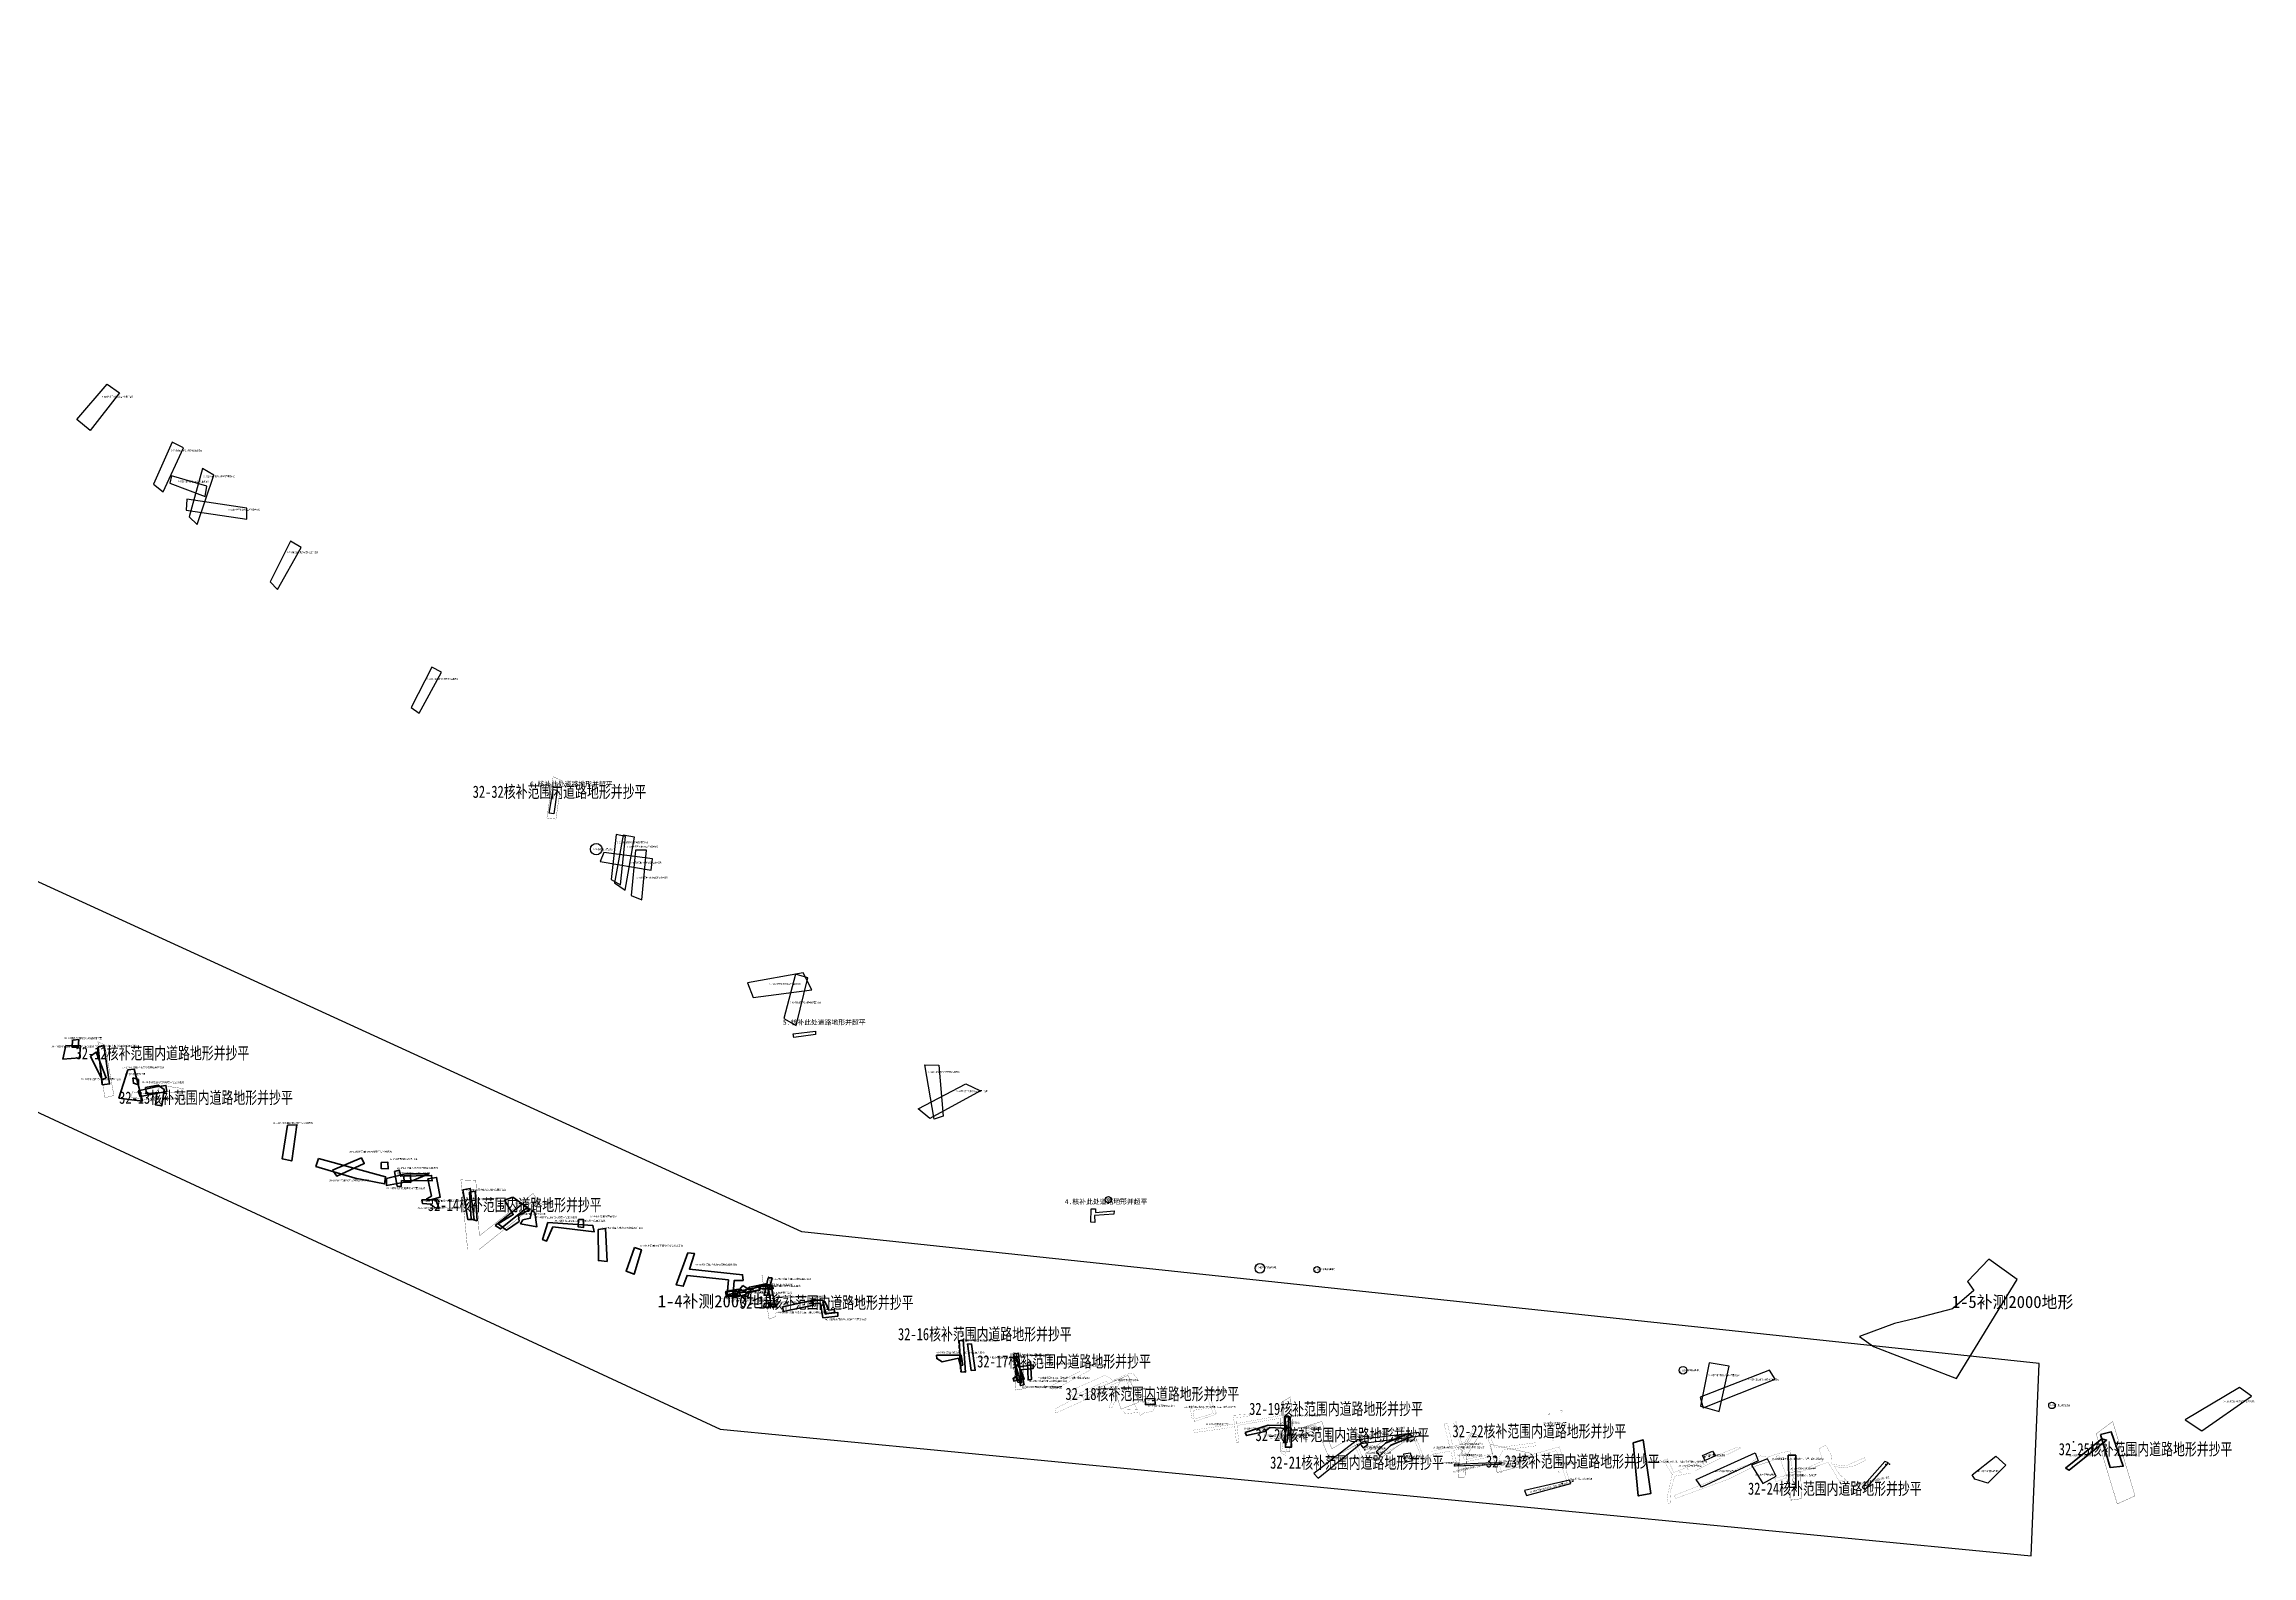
# Model space of a CAD drawing. Header units: metres. Extents: x 495750 to 619444, y 3353134 to 3402720.
# Drawn here: x 586604 to 595660, y 3391974 to 3398172 of the extents above; entities that cross this region are included whole.
import ezdxf
from ezdxf.enums import TextEntityAlignment as Align

# ---------------------------------------------------------------- set-up
doc = ezdxf.new("R2010")
doc.units = ezdxf.units.M
for name, color, linetype, lineweight in [('1.13临平', 7, 'Continuous', 0), ('6.7调查', 7, 'CONTINUOUS', 0), ('6.8调查', 7, 'CONTINUOUS', 0), ('提任务单', 7, 'Continuous', 100)]:
    doc.layers.add(name, color=color, linetype=linetype, lineweight=lineweight)
for name, color, linetype in [('20250612南绕适合地块DK86+800-DK90+000', 7, 'Continuous'), ('31米范围', 7, 'Continuous'), ('380505', 8, 'Continuous'), ('720000', 8, 'CONTINUOUS'), ('mainlayer', 7, 'Continuous'), ('平面模型', 7, 'Continuous'), ('提测绘任务单', 106, 'Continuous'), ('电力线范围', 7, 'Continuous')]:
    doc.layers.add(name, color=color, linetype=linetype)
doc.styles.add('Annotative', font='txt')

# ---------------------------------------------------------------- blocks, each defined once
blk = doc.blocks.new('A$C5182071e')
at = {"layer": 'mainlayer', "color": 2, "linetype": 'Continuous', "transparency": 33554559}
blk.add_lwpolyline([(594107.8, 3392832.9), (594447.9, 3392701.2), (594697.3, 3393107.1), (594581.4, 3393190.1), (594494, 3393099.4), (594519, 3393061.5), (594432.5, 3392987.6), (594280, 3392947.9), (594194.1, 3392927.4), (594051.1, 3392873)], close=True, dxfattribs=at)

msp = doc.modelspace()

# ---------------------------------------------------------------- linework, layer by layer
at = {"color": 6}
msp.add_lwpolyline([(580975, 3398172.3), (580158.2, 3397748.8), (583102.3, 3395406.1), (589376.9, 3392493.3), (594755.1, 3391974.3), (594787.4, 3392762.6), (589711.9, 3393302.4), (583546.9, 3396125.8), (580975, 3398172.3)], close=True, dxfattribs=at)
at = {"linetype": 'Continuous'}
for points in [[(591811.9, 3392312), (591829.3, 3392293.4), (592005.5, 3392434.8), (592248.8, 3392466.8), (592242.7, 3392479.6), (591990.7, 3392449.4)], [(592001.1, 3392435.1), (592014, 3392416.9), (592033.4, 3392430.1), (592023, 3392444.7)], [(592180.5, 3392390.5), (592187.3, 3392357.8), (592217, 3392365.6), (592208.8, 3392395.9)], [(593622.1, 3392396.1), (593634.9, 3392364.3), (593402.1, 3392255.6), (593380.8, 3392286.8)], [(593447.7, 3392403.2), (593460, 3392384), (593417.9, 3392365.5), (593406.7, 3392386.1)], [(594609.2, 3392382.5), (594650.3, 3392346.4), (594577.4, 3392272.5), (594523.8, 3392288.6), (594513.3, 3392306.3)], [(592578.2, 3392357.6), (592578.2, 3392348.2), (592389.5, 3392341.4), (592391.1, 3392349.7), (592517.8, 3392356.1)], [(592676.5, 3392242.1), (592684.5, 3392222.1), (592866.8, 3392270.9), (592861.4, 3392285.2)], [(593607.7, 3392345.9), (593654.6, 3392271.3), (593708.8, 3392301.5), (593672.7, 3392372.5)], [(594153.9, 3392361.4), (594060.8, 3392256.1), (594074.2, 3392246), (594169.2, 3392355.3)]]:
    msp.add_lwpolyline(points, close=True, dxfattribs=at)
at = {"linetype": 'Continuous', "const_width": 1}
for points in [[(592400, 3392350), (592403.3, 3392342.2), (592412.3, 3392345.6), (592408.9, 3392351.8)], [(592570.3, 3392360.4), (592573.6, 3392352.7), (592582.6, 3392356.1), (592579.2, 3392362.3)], [(592866.6, 3392285.1), (592869, 3392277.5), (592878.1, 3392279.7), (592875.7, 3392288.3)]]:
    msp.add_lwpolyline(points, close=True, dxfattribs=at)
at = {"layer": '20250612南绕适合地块DK86+800-DK90+000', "color": 5, "linetype": 'Continuous', "transparency": 33554687, "const_width": 0.5}
for points in [[(590872.9, 3392747.1), (590876.5, 3392741.8), (590884.2, 3392745.3), (590880.9, 3392751.9)], [(590895.5, 3392756), (590899.2, 3392750.6), (590906.9, 3392754.1), (590903.6, 3392760.7)], [(590909.3, 3392763.9), (590912.9, 3392758.5), (590920.6, 3392762), (590917.3, 3392768.6)], [(591377.2, 3392648.8), (591379.4, 3392643.2), (591387.8, 3392646.7), (591383.4, 3392654)], [(591394.5, 3392651.1), (591396.7, 3392645.5), (591405.1, 3392648.9), (591400.7, 3392656.3)], [(591440.2, 3392655.9), (591442.4, 3392650.3), (591450.9, 3392653.7), (591446.5, 3392661.1)], [(592772.2, 3392560.3), (592773.5, 3392552.1), (592778.8, 3392554.1), (592778.6, 3392560.3)], [(592825.3, 3392571.3), (592826.5, 3392563), (592831.8, 3392565.1), (592831.7, 3392571.3)], [(591403.7, 3392513.6), (591405.8, 3392507.9), (591414.3, 3392511.4), (591409.9, 3392518.7)], [(591759.3, 3392495), (591761.5, 3392489.3), (591769.9, 3392492.8), (591765.6, 3392500.1)], [(591777.9, 3392500.1), (591780.1, 3392494.5), (591788.5, 3392497.9), (591784.1, 3392505.3)], [(591811.4, 3392508.3), (591813.6, 3392502.6), (591822, 3392506.1), (591817.6, 3392513.4)], [(592775, 3392526.8), (592776.3, 3392518.5), (592781.6, 3392520.6), (592781.4, 3392526.8)], [(592782.3, 3392480.5), (592783.5, 3392472.3), (592788.8, 3392474.3), (592788.7, 3392480.5)], [(592783.6, 3392507.8), (592784.9, 3392499.5), (592790.2, 3392501.5), (592790, 3392507.8)], [(592036.6, 3392413.4), (592041.9, 3392407.9), (592046.3, 3392411.4), (592041.2, 3392417.6)], [(592791, 3392455.4), (592792.3, 3392447.1), (592797.6, 3392449.1), (592797.4, 3392455.4)], [(592803.6, 3392380.4), (592804.9, 3392372.2), (592810.2, 3392374.2), (592810, 3392380.4)], [(592815.1, 3392323.9), (592816.4, 3392315.6), (592821.7, 3392317.7), (592821.5, 3392323.9)], [(592825.2, 3392350.8), (592826.4, 3392342.5), (592831.8, 3392344.6), (592831.6, 3392350.8)], [(593311.7, 3392318.2), (593313.7, 3392315), (593319.2, 3392316.8), (593316.9, 3392319.6)], [(593343.6, 3392330.8), (593345.6, 3392327.5), (593351.1, 3392329.4), (593348.8, 3392332.2)], [(593377.7, 3392347.9), (593379.7, 3392344.7), (593385.1, 3392346.6), (593382.8, 3392349.4)], [(593406.3, 3392351.8), (593408.3, 3392348.6), (593413.8, 3392350.4), (593411.5, 3392353.2)]]:
    msp.add_lwpolyline(points, close=True, dxfattribs=at)
at = {"layer": '20250612南绕适合地块DK86+800-DK90+000', "color": 3, "linetype": 'Continuous', "transparency": 33554687, "const_width": 0.5}
for points in [[(590704.5, 3392672.4), (590706.7, 3392664.2), (590716.5, 3392664.9), (590717.3, 3392673.7)], [(590735.8, 3392662.7), (590739.4, 3392657.4), (590747.1, 3392660.9), (590743.8, 3392667.5)], [(591985.3, 3392476.8), (591981.9, 3392472.2), (591989.6, 3392467.1), (591991.8, 3392473.1)]]:
    msp.add_lwpolyline(points, close=True, dxfattribs=at)
at = {"layer": '20250612南绕适合地块DK86+800-DK90+000', "color": 7, "linetype": 'Continuous', "transparency": 33554687, "const_width": 0.5}
for points in [[(591018.6, 3392700.5), (591019.8, 3392693.1), (591028.1, 3392694.3), (591026.6, 3392702.1)], [(591695.9, 3392472.9), (591705.7, 3392472.5), (591703.8, 3392462.2), (591691.9, 3392461.5)], [(591695.5, 3392510.3), (591694.4, 3392489.3), (591711.4, 3392491.8), (591713.4, 3392514.7)], [(592072.9, 3392405), (592074.9, 3392393.8), (592086.1, 3392398), (592084.1, 3392409.4)], [(592429.2, 3392394.7), (592437.2, 3392393), (592435.1, 3392385), (592426.8, 3392387.9)], [(592445.7, 3392429.6), (592439.9, 3392420.3), (592448.8, 3392416.3), (592455.4, 3392426.8)], [(592573.7, 3392358.4), (592583.6, 3392359.1), (592583.5, 3392351.6), (592575, 3392351.2)], [(593777.3, 3392315.4), (593787.6, 3392315.8), (593790, 3392293), (593778.3, 3392292)]]:
    msp.add_lwpolyline(points, close=True, dxfattribs=at)
at = {"layer": '31米范围'}
for centre, radius in [((588868.5, 3394871.5), 23.6), ((590969.2, 3393434.5), 12.5), ((591590.7, 3393153.1), 19.4), ((591825.3, 3393147.5), 12.8), ((593326.5, 3392735.3), 15.7), ((594840, 3392591.2), 13.5)]:
    msp.add_circle(centre, radius, dxfattribs=at)
at = {"layer": '380505', "color": 1, "const_width": 0.5}
for points in [[(590897.2, 3392737.5), (590749.9, 3392656.8), (590735.9, 3392671.8), (590891.2, 3392750)], [(591167.2, 3392596.9), (591151.3, 3392566.9), (591116.1, 3392560.3), (591099.7, 3392549.5), (591094.5, 3392562.7), (591035, 3392556.1), (591031.7, 3392572), (591088, 3392574.4), (591043.4, 3392656.4), (591015.7, 3392651.3), (590983.4, 3392580.9), (590972.1, 3392582.8), (591001.2, 3392647.1), (590869, 3392611.4), (590754.1, 3392559.8), (590751.3, 3392576.7), (590832.4, 3392620.3), (591002.6, 3392659.2), (591017.6, 3392689.3), (590985.3, 3392676.1), (590958.5, 3392689.7), (590821.1, 3392628.3), (590816, 3392652.2), (590955.3, 3392714.6), (590989.5, 3392693.5), (591047.2, 3392719.7), (591070.1, 3392724.4), (591088, 3392699.1), (591046.7, 3392684.6), (591075.8, 3392625.5), (591143.8, 3392628.8), (591138.1, 3392610), (591091.2, 3392607.2)], [(591405.3, 3392552.6), (591322.4, 3392524.5), (591323, 3392535.3), (591399.8, 3392558.2), (591390.4, 3392581.3), (591316.2, 3392570.8), (591321.2, 3392539.4), (591312.1, 3392537.4), (591305.7, 3392579), (591388.6, 3392588.6), (591369.6, 3392637.3), (591380.4, 3392637.6), (591411.8, 3392559.6)], [(591813.1, 3392497.4), (591704.7, 3392459.1), (591695.9, 3392386.4), (591679.2, 3392394.3), (591688.6, 3392459.1), (591639.9, 3392454.1), (591634.3, 3392454.1), (591632.3, 3392464.3), (591690, 3392479), (591690.6, 3392541.4), (591496.9, 3392508.6), (591504.5, 3392440.6), (591494.2, 3392440.3), (591487.8, 3392504.8), (591445.3, 3392496.3), (591316.6, 3392479), (591316.9, 3392489.8), (591486.6, 3392514.1), (591481.1, 3392550.5), (591548.8, 3392555.2), (591549.9, 3392546.7), (591493.7, 3392541.1), (591495.1, 3392516.5), (591700, 3392553.7), (591705, 3392501), (591702, 3392483.4), (591808.1, 3392510.3)], [(592875.1, 3392277.8), (592871, 3392287.5), (592860.5, 3392279.8), (592819.7, 3392421.1), (592576.2, 3392353.4), (592571.5, 3392376.6), (592588.2, 3392407.9), (592721.3, 3392424.9), (592722.4, 3392438.1), (592554.5, 3392416.1), (592534, 3392469.2), (592525.2, 3392460.1), (592544, 3392392.7), (592439.6, 3392370.1), (592428.8, 3392414.7), (592458.4, 3392424.6), (592456.6, 3392434.6), (592443.2, 3392432), (592478.3, 3392489.7), (592466, 3392495.5), (592432.9, 3392441.3), (592419.1, 3392433.7), (592395.4, 3392525.4), (592386, 3392517.8), (592412.4, 3392430.2), (592382.5, 3392422.9), (592359.9, 3392517.8), (592346.4, 3392514.6), (592369.6, 3392420.5), (592293.7, 3392401.8), (592269.4, 3392378), (592263.5, 3392375.4), (592230.7, 3392461), (592249.7, 3392466.5), (592245.9, 3392478), (592196.7, 3392462.7), (592076.5, 3392392.7), (592085.6, 3392386.8), (592202.8, 3392451.6), (592221.3, 3392458), (592255, 3392374.8), (592219.5, 3392366.3), (592110.5, 3392347.2), (592105.5, 3392332.6), (592267.9, 3392364.8), (592299.5, 3392390.3), (592374.3, 3392404.4), (592388.6, 3392339), (592399.5, 3392343.7), (592385.7, 3392407), (592417.4, 3392412.3), (592429.7, 3392364), (592427.3, 3392316.5), (592436.1, 3392317.6), (592438.5, 3392360.7), (592547.5, 3392382.4), (592565.9, 3392313.5), (592583.2, 3392317.4), (592572.7, 3392344.9), (592667.4, 3392361), (592688.2, 3392372.5), (592808, 3392405.9), (592853.2, 3392269.9)], [(591976.3, 3392437.7), (592015.9, 3392341.5), (592024.6, 3392345.3), (591984.8, 3392444.7)], [(593564, 3392417.3), (593359.9, 3392314.2), (593293.1, 3392300.7), (593272.9, 3392233), (593275.5, 3392191.4), (593266.2, 3392187.9), (593260.6, 3392209.6), (593282.3, 3392308.9), (593245.6, 3392365.2), (593262.1, 3392372.5), (593289, 3392316), (593549.6, 3392419.7)], [(594074.2, 3392365.4), (594029.3, 3392343.2), (593986.4, 3392334.6), (593946.5, 3392341.2), (593970.7, 3392306.4), (593996.3, 3392283.1), (594039.6, 3392228.9), (594033.7, 3392221), (593976.7, 3392285), (593967.2, 3392280.9), (593921.8, 3392357.3), (593776, 3392308.2), (593780.7, 3392200.7), (593760.8, 3392198.9), (593764.4, 3392246.5), (593751.8, 3392295.4), (593708.6, 3392278), (593701.4, 3392291.4), (593749.8, 3392304), (593719.9, 3392385.3), (593709.8, 3392382.8), (593711.7, 3392370.9), (593611.1, 3392337.5), (593515, 3392289.5), (593295.4, 3392208.9), (593291.3, 3392222.1), (593505.9, 3392306.2), (593555.4, 3392334.6), (593599.1, 3392350.7), (593641.3, 3392384.7), (593674.7, 3392378.6), (593719.5, 3392394.4), (593768.4, 3392405), (593768.7, 3392392.1), (593764.6, 3392387.2), (593777.5, 3392320.3), (593841.1, 3392337), (593900.5, 3392363.9), (593884.7, 3392413.5), (593912.4, 3392428.4), (593937.5, 3392380.8), (593935.8, 3392355.7), (593938.7, 3392349.8), (593992.4, 3392342.7), (594071.9, 3392377.1)]]:
    msp.add_lwpolyline(points, close=True, dxfattribs=at)
at = {"layer": '380505', "color": 5, "const_width": 0.5}
for points in [[(592227.6, 3392373.6), (592228.3, 3392367.2), (592241.5, 3392368.9), (592240.1, 3392376.3)], [(592303.6, 3392392.2), (592304.2, 3392385.8), (592317.4, 3392387.5), (592316, 3392394.9)], [(592628.9, 3392370.9), (592629.5, 3392364.5), (592642.7, 3392366.2), (592641.3, 3392373.7)], [(592648.8, 3392375.9), (592649.5, 3392369.5), (592662.6, 3392371.2), (592661.3, 3392378.6)], [(592664.9, 3392380.3), (592665.6, 3392373.9), (592678.8, 3392375.6), (592677.4, 3392383)], [(592128.3, 3392354.9), (592129, 3392348.5), (592142.1, 3392350.2), (592140.7, 3392357.6)]]:
    msp.add_lwpolyline(points, close=True, dxfattribs=at)
at = {"layer": 'mainlayer', "color": 5}
for p in [(591991, 3392429.7), (591999.4, 3392458.8), (592003.1, 3392444.5), (592021.5, 3392408.7), (592555.6, 3392378.1), (593415.4, 3392380.6), (593433.7, 3392382.5), (593451.4, 3392389.8), (594928.1, 3392441.1), (594965.5, 3392409.2), (594972.5, 3392394.7), (592405.2, 3392344.5), (592564.9, 3392347.6), (592574.3, 3392354.1), (593414.3, 3392366), (594158.6, 3392348.1), (594173.7, 3392350.8), (592830.6, 3392270.9), (592875, 3392279.9)]:
    msp.add_point(p, dxfattribs=at)
at = {"layer": '平面模型', "linetype": 'Continuous', "const_width": 1}
for points in [[(588691.6, 3395169), (588666, 3394999.5), (588703.1, 3394995.1), (588725.6, 3395153.1)], [(586824.2, 3394081.9), (586852.1, 3393852.5), (586889.7, 3393861.8), (586852.6, 3394068.5)], [(586959.3, 3393855.6), (587085.1, 3393835.5), (587096.9, 3393878.8), (587172.2, 3393870), (587173.7, 3393890.1), (587084.1, 3393903), (587054.2, 3393863.3), (586966.5, 3393876.7)], [(589548.2, 3393121.9), (589577.6, 3392944.6), (589603.4, 3392954.9), (589602.9, 3392969.3), (589783.3, 3393003.4), (589775.6, 3393020.4), (589599.3, 3392991.5), (589576.1, 3393121.4)], [(590350.9, 3392886.3), (590361.2, 3392727.1), (590384.9, 3392733.2), (590374.6, 3392885.3)], [(590575.1, 3392810.1), (590589.5, 3392653.9), (590629.2, 3392660.6), (590608.6, 3392807)], [(590870, 3392613.6), (590989, 3392670.4), (591021.5, 3392576), (591093.7, 3392603.6), (591050.4, 3392714.4), (590860.2, 3392633.8)], [(591679.1, 3392603.3), (591673.4, 3392403.3), (591712.1, 3392400.2), (591723.9, 3392517.3), (591716.7, 3392626.5)], [(591725.5, 3392459), (591826.5, 3392492.5), (591877.6, 3392368.3), (592014.2, 3392445.1), (591992.5, 3392475), (591885.8, 3392413.1), (591844.6, 3392525), (591726, 3392488.9)], [(592189.4, 3392470.9), (592091.5, 3392441.5), (592024, 3392392.5), (592032.2, 3392362.6), (592097.7, 3392383.2), (592177.6, 3392438.4)], [(592459.5, 3392476), (592411.1, 3392384.8), (592403.4, 3392295.1), (592431.7, 3392296.1), (592439.4, 3392384.8), (592489.4, 3392467.2)], [(592535.8, 3392431.7), (592563.7, 3392316.2), (592695.6, 3392349.7), (592699.8, 3392395.1)], [(593762.2, 3392316.2), (593766.8, 3392203.3), (593813.2, 3392208.5), (593808.6, 3392320.8)]]:
    msp.add_lwpolyline(points, close=True, dxfattribs=at)
at = {"layer": '平面模型', "color": 1, "linetype": 'Continuous', "const_width": 1}
for points in [[(588313.1, 3393515.8), (588340.9, 3393229.7), (588387.3, 3393229.7), (588633.7, 3393426.1), (588609, 3393460.1), (588388.9, 3393285.9), (588374.4, 3393513.2)], [(595021.3, 3392474.8), (595107.9, 3392187.1), (595180.5, 3392220.1), (595089.3, 3392524.8)]]:
    msp.add_lwpolyline(points, close=True, dxfattribs=at)
at = {"layer": '提任务单', "linetype": 'Continuous'}
for points in [[(586692.7, 3394066.3), (586680.8, 3394011), (586748.4, 3394015.7), (586753, 3394065.8)], [(586793.8, 3394023.6), (586841.7, 3393926.4), (586858.5, 3393934.8), (586817.1, 3394039.4)], [(586946.5, 3393967.2), (586910.6, 3393851.2), (587006.8, 3393838.7), (586972.9, 3393969.2)], [(586968.1, 3393934.5), (586969.8, 3393912), (586990.6, 3393905.4), (586990.3, 3393927.2)], [(587601.8, 3393740.2), (587579.7, 3393602.5), (587619.5, 3393593.2), (587640.7, 3393742)], [(587787.1, 3393555.8), (587804.1, 3393531.4), (587917.1, 3393582.7), (587905.2, 3393605.6)], [(587986.1, 3393586.9), (587986.6, 3393562), (588014.3, 3393560.4), (588013.4, 3393589)], [(588041.5, 3393550.5), (588051.4, 3393490.4), (588067.6, 3393488.3), (588070.1, 3393512.9), (588195.9, 3393512.5), (588193.1, 3393533.7), (588066.7, 3393530.3), (588059.5, 3393556.1)], [(588079.4, 3393531.9), (588080, 3393507), (588107.7, 3393505.3), (588106.7, 3393534)], [(588321.7, 3393475.4), (588341.4, 3393353.3), (588367.5, 3393352.7), (588351.3, 3393480.7)], [(588153, 3393433.3), (588155.8, 3393418.7), (588190.7, 3393416.8), (588206.9, 3393403.1), (588223.4, 3393398.2), (588210.3, 3393433.7)], [(588526.2, 3393445.1), (588492.5, 3393432), (588528, 3393373.2), (588466.7, 3393335.5), (588500.3, 3393310), (588552, 3393345.2), (588549.2, 3393370.1), (588597.8, 3393394.7)], [(588567.8, 3393352), (588558.3, 3393336.2), (588625.2, 3393323.5), (588615.9, 3393381.5), (588604.4, 3393390.1), (588597.6, 3393358.6)], [(588669.9, 3393341.3), (588648.1, 3393270.9), (588664.9, 3393264.7), (588690.4, 3393322.6), (588859.8, 3393302.7), (588854.8, 3393328.2)], [(588796.3, 3393352.9), (588794.7, 3393322.6), (588816.8, 3393320.7), (588816.5, 3393352.9)], [(588875.7, 3393312.2), (588877.2, 3393184.7), (588912.6, 3393181.7), (588906.6, 3393316.7)], [(589024.7, 3393237.9), (588990.7, 3393142), (589024.2, 3393129.1), (589053.7, 3393229.6)], [(589244.1, 3393217), (589196.5, 3393084.8), (589225.4, 3393079.3), (589241.1, 3393124.3), (589410.7, 3393105.6), (589405.6, 3393045.7), (589430.6, 3393050.4), (589434, 3393103.1), (589471, 3393103.5), (589468.9, 3393126.9), (589250.4, 3393149.8), (589271.3, 3393214)], [(589398.6, 3393057), (589408.6, 3393041.7), (589446.8, 3393044.8), (589450.3, 3393060.5)], [(589634.4, 3392995), (589635.5, 3392975.6), (589760.1, 3393002.1), (589751.6, 3393020.7)], [(590357.8, 3392856.2), (590366, 3392728.9), (590382.7, 3392727.3), (590373.4, 3392860.4)], [(590580.8, 3392802.9), (590592.8, 3392696.2), (590609.9, 3392697.6), (590600, 3392804.1)], [(591120.7, 3392617.6), (591121.4, 3392594.7), (591161.5, 3392594.9), (591159.3, 3392619.7)], [(591692.3, 3392544.5), (591695.3, 3392419.5), (591721, 3392420.4), (591715.4, 3392543.7)]]:
    msp.add_lwpolyline(points, close=True, dxfattribs=at)
at = {"layer": '提任务单', "color": 1, "linetype": 'Continuous'}
for points in [[(586720.5, 3394088), (586719, 3394059.4), (586743.3, 3394059.7), (586746.1, 3394090.8)], [(587018.9, 3393894.5), (587023.6, 3393870.2), (587066.3, 3393873), (587060.4, 3393823.5), (587085.9, 3393819.1), (587095.5, 3393886.4), (587071.9, 3393904.1)], [(589399.5, 3393058.3), (589401.5, 3393034.5), (589458.4, 3393044.5), (589453.3, 3393067.6)], [(589556.8, 3393009), (589555.5, 3392995.5), (589576, 3392994.1), (589576.2, 3393009.4)], [(590263.6, 3392796.5), (590265.1, 3392782.9), (590287.3, 3392769.9), (590353.9, 3392784.4), (590362.2, 3392754.8), (590371.7, 3392756.3), (590365.3, 3392797.5)], [(590582.5, 3392776), (590600.8, 3392715.9), (590578.6, 3392702), (590581.4, 3392691.1), (590624.1, 3392699.3), (590610.1, 3392737.4), (590660.6, 3392742.2), (590660.1, 3392757), (590603.5, 3392749.7), (590593, 3392784.7)]]:
    msp.add_lwpolyline(points, close=True, dxfattribs=at)
at = {"layer": '提任务单', "color": 6, "linetype": 'Continuous'}
for points in [[(586825.2, 3394059.9), (586842, 3393905.8), (586872.2, 3393909.2), (586848, 3394066.1)], [(589573.3, 3393113.7), (589557.1, 3393042.8), (589571.4, 3393041), (589589.7, 3393114.8)], [(590580.6, 3392791.2), (590598.2, 3392686.2), (590612.6, 3392683.3), (590601.6, 3392787.6)]]:
    msp.add_lwpolyline(points, close=True, dxfattribs=at)
at = {"layer": '提任务单', "color": 2, "linetype": 'Continuous'}
for points in [[(586989.4, 3393880.5), (586997.5, 3393857.4), (587107.1, 3393878.3), (587103.3, 3393903.2), (587063.5, 3393896.7)], [(588178, 3393520.6), (588192.1, 3393449.6), (588173.4, 3393438.7), (588178.7, 3393431.6), (588228.8, 3393445), (588213.8, 3393525.9)], [(589428.7, 3393054.6), (589429.7, 3393048.3), (589536.1, 3393063.9), (589536.3, 3393077.5)], [(589585.7, 3393008), (589585.7, 3392995.9), (589608.1, 3392994.1), (589609, 3393006.3)], [(589751.2, 3393022.5), (589798, 3393022.7), (589809.7, 3392966.2), (589859.1, 3392972.5), (589858.8, 3392956.9), (589798, 3392950.7), (589788.4, 3393010), (589761.3, 3393007.6)], [(590601.9, 3392709.7), (590608.3, 3392672.2), (590622, 3392675.2), (590616.3, 3392715.8)]]:
    msp.add_lwpolyline(points, close=True, dxfattribs=at)
at = {"layer": '提任务单', "color": 3, "linetype": 'Continuous'}
for points in [[(587728.9, 3393603.1), (587718.4, 3393570.7), (587879.8, 3393522.9), (588000.3, 3393499), (588004.3, 3393528.9)], [(588008, 3393520.8), (588007.4, 3393492.8), (588113.3, 3393512.4), (588181.1, 3393541.1), (588086.5, 3393540.4)], [(589469.1, 3393082.7), (589457.6, 3393068.2), (589483.2, 3393054), (589480.7, 3393038.5), (589489.3, 3393036.4), (589495.2, 3393054.5), (589539.3, 3393063.8), (589538.3, 3393077), (589494.5, 3393066.3)], [(589540.7, 3393082.6), (589541.4, 3393069.1), (589594.8, 3393069.7), (589588.7, 3393083)], [(589798.4, 3393015.3), (589808.1, 3392965.2), (589846.6, 3392972.7), (589844.4, 3392984.8), (589822.7, 3392981.3), (589806.7, 3393016.7)], [(590638, 3392766.7), (590640.1, 3392695.9), (590654.2, 3392697.8), (590649.9, 3392769.2)]]:
    msp.add_lwpolyline(points, close=True, dxfattribs=at)
at = {"layer": '提任务单', "color": 1}
for points in [[(588348.6, 3393464.8), (588354.9, 3393354), (588379.4, 3393348.3), (588372.1, 3393469.7)], [(588454, 3393328.8), (588476, 3393314.4), (588586.3, 3393404.2), (588564.3, 3393416.2)], [(589425.6, 3393045.1), (589429.5, 3393032.2), (589482, 3393045.6), (589505.3, 3393066.2), (589527.4, 3393076.6), (589569.2, 3393079), (589563.9, 3393090.2), (589496.7, 3393075.8), (589473.8, 3393056.1)], [(591530.2, 3392480.5), (591535.6, 3392467.1), (591611.3, 3392484.5), (591632, 3392500.6), (591703.2, 3392495.8), (591699.9, 3392508.8), (591625, 3392510.5)], [(591692.6, 3392546.5), (591698.3, 3392490.7), (591687.7, 3392438.8), (591701.3, 3392437.9), (591708.4, 3392492.3), (591707.5, 3392546.8)], [(592068.1, 3392400.6), (592083.4, 3392384.5), (592128.4, 3392427.7), (592217.3, 3392464.2), (592201, 3392475.8), (592105.8, 3392435.7)], [(595039.6, 3392472.2), (595079, 3392335.9), (595132.6, 3392341.6), (595083.2, 3392482.2)], [(593122.3, 3392438.2), (593142.8, 3392219.9), (593194.3, 3392229.6), (593163.2, 3392449.4)], [(593758, 3392387), (593762.5, 3392255.9), (593789.9, 3392254.7), (593788.7, 3392387)], [(594895.1, 3392334.4), (594910.7, 3392325.1), (595064.3, 3392448.6), (595044, 3392453.9)]]:
    msp.add_lwpolyline(points, close=True, dxfattribs=at)
at = {"layer": '提任务单', "color": 4, "linetype": 'Continuous'}
for points in [[(589571.1, 3393084.3), (589585.4, 3393002.3), (589602.8, 3393002.9), (589584.9, 3393087.8)], [(590391.6, 3392843.6), (590406.5, 3392734), (590423.5, 3392735.3), (590407.8, 3392842.3)]]:
    msp.add_lwpolyline(points, close=True, dxfattribs=at)
at = {"layer": '提测绘任务单'}
for points in [[(588691.4, 3395117), (588707.6, 3395113.7), (588694.9, 3395016.1), (588675.4, 3395019.4)], [(589679.5, 3394099.9), (589676.7, 3394114.5), (589768.1, 3394125.2), (589768.1, 3394111.8)], [(590916.4, 3393381.6), (590992.5, 3393389.5), (590991.4, 3393374.8), (590912.3, 3393369.2), (590914, 3393341.2), (590896.9, 3393342.9), (590898.4, 3393397.2), (590916.6, 3393396.6)]]:
    msp.add_lwpolyline(points, close=True, dxfattribs=at)
at = {"layer": '电力线范围'}
for points in [[(586792.2, 3396588.6), (586738.4, 3396633.8), (586862.7, 3396778.7), (586912.2, 3396742.8), (586792.2, 3396588.6)], [(587129.1, 3396540.7), (587052.6, 3396368.2), (587092, 3396336.9), (587175.1, 3396516.9), (587129.1, 3396540.7)], [(587126.6, 3396402.3), (587119.5, 3396372), (587264.7, 3396317.1), (587271.1, 3396360.7), (587126.6, 3396402.3)], [(587252.8, 3396432.3), (587198.3, 3396234.1), (587231.1, 3396202.6), (587299.7, 3396404.8), (587252.8, 3396432.3)], [(587189, 3396307.3), (587185.9, 3396261), (587434.5, 3396224.3), (587434.6, 3396269.6), (587189, 3396307.3)], [(587530.7, 3395967.4), (587560.9, 3395936.5), (587657.5, 3396108.3), (587614.6, 3396134.7), (587530.7, 3395967.4)], [(588109.1, 3395452.9), (588142.4, 3395428.7), (588233.8, 3395597.5), (588194.3, 3395618), (588109.1, 3395452.9)], [(588949.6, 3394931.5), (588930, 3394747.4), (588968.4, 3394725.5), (588989.1, 3394924), (588949.6, 3394931.5)], [(588979.5, 3394928.8), (588943.8, 3394733.1), (588987.6, 3394704), (589024.8, 3394921.1), (588979.5, 3394928.8)], [(588900.1, 3394858.1), (588885, 3394821.1), (589093.7, 3394786), (589098.9, 3394832.3), (588900.1, 3394858.1)], [(589011.5, 3394681.4), (589055.3, 3394664.2), (589075.1, 3394867), (589030.1, 3394867), (589011.5, 3394681.4)], [(589488.8, 3394324.2), (589512.3, 3394263.6), (589752.8, 3394294.4), (589717, 3394364.3), (589488.8, 3394324.2)], [(589685.5, 3394359.6), (589638.6, 3394178), (589688.4, 3394148.4), (589736.3, 3394344.5), (589685.5, 3394359.6)], [(590254.8, 3393764.9), (590216.3, 3393988.1), (590273.3, 3393986.4), (590291.5, 3393776.9), (590254.8, 3393764.9)], [(590444.8, 3393881.5), (590236.7, 3393767.8), (590189.6, 3393807.6), (590384.2, 3393909), (590444.8, 3393881.5)], [(593397, 3392625.5), (593408.5, 3392581.7), (593704.6, 3392698.8), (593680.8, 3392736), (593397, 3392625.5)], [(593434.3, 3392765.6), (593398.2, 3392587.9), (593475.1, 3392566.6), (593516.1, 3392752.3), (593434.3, 3392765.6)], [(595385.9, 3392532.2), (595455.4, 3392486.4), (595659.1, 3392629.5), (595609.1, 3392664.8), (595385.9, 3392532.2)]]:
    msp.add_lwpolyline(points, dxfattribs=at)

# ---------------------------------------------------------------- block references
at = {"layer": '平面模型', "color": 3}
msp.add_blockref('A$C5182071e', (0, 0), dxfattribs=at)

# ---------------------------------------------------------------- texts
at = {"width": 0.75}
for s, height, p in [('5-58核补范围内电力线塔杆位置并连线', 7, (586840.3, 3396722.8)), ('5-57核补范围内电力线塔杆位置并连线', 7, (587124, 3396502.4)), ('5-56核补范围内电力线塔杆位置并连线', 7, (587152.3, 3396375.4)), ('5-55核补范围内电力线塔杆位置并连线', 7, (587257.8, 3396396.3)), ('5-54核补范围内电力线塔杆位置并连线', 7, (587360, 3396259.7)), ('5-53核补范围内电力线塔杆位置并连线', 7, (587598.9, 3396085.5)), ('5-52核补范围内电力线塔杆位置并连线', 7, (588173.9, 3395565.9)), ('2-36核补范围内房屋地形', 7, (588855.6, 3394867.8)), ('5-51核补范围内电力线塔杆位置并连线', 7, (588953.7, 3394895.6)), ('5-50核补范围内电力线塔杆位置并连线', 7, (588995.3, 3394878)), ('5-49核补范围内电力线塔杆位置并连线', 7, (589008.7, 3394812.9)), ('5-48核补范围内电力线塔杆位置并连线', 7, (589033.4, 3394751.1)), ('5-47核补范围内电力线塔杆位置并连线', 7, (589579.2, 3394315)), ('5-46核补范围内电力线塔杆位置并连线', 7, (589663.3, 3394239.4)), ('32-12核补范围内道路地形并抄平', 50, (586732.7, 3394010.5)), ('5-45核补范围内电力线塔杆位置并连线', 7, (590230.5, 3393954.4)), ('32-13核补范围内道路地形并抄平', 50, (586911.1, 3393827.9)), ('5-44核补范围内电力线塔杆位置并连线', 7, (590346.2, 3393875.9)), ('2-35核补范围内房屋地形', 7, (590960.2, 3393433.2)), ('2-34核补范围内房屋地形', 7, (591575.8, 3393153)), ('2-33核补范围内房屋地形', 7, (591816.7, 3393145.2)), ('32-15核补范围内道路地形并抄平', 50, (589457.5, 3392987.6)), ('32-16核补范围内道路地形并抄平', 50, (590106.3, 3392858.4)), ('32-17核补范围内道路地形并抄平', 50, (590431, 3392746.6)), ('2-32核补范围内房屋地形', 7, (593312.6, 3392731)), ('32-18核补范围内道路地形并抄平', 50, (590793.1, 3392613.4)), ('5-43核补范围内电力线塔杆位置并连线', 7, (593431.3, 3392711.4)), ('5-42核补范围内电力线塔杆位置并连线', 7, (593592.8, 3392693.3)), ('32-19核补范围内道路地形并抄平', 50, (591546.7, 3392552.2)), ('2-31核补范围内房屋地形', 7, (594831.4, 3392588.2)), ('5-41核补范围内电力线塔杆位置并连线', 7, (595543.5, 3392604.2)), ('32-20核补范围内道路地形并抄平', 50, (591572.9, 3392444.9)), ('32-22核补范围内道路地形并抄平', 50, (592380.8, 3392460.6)), ('32-21核补范围内道路地形并抄平', 50, (591632.8, 3392331.7)), ('32-23核补范围内道路地形并抄平', 50, (592518.3, 3392336.6)), ('32-24核补范围内道路地形并抄平', 50, (593593.1, 3392224.9))]:
    msp.add_text(s, height=height, dxfattribs=at).set_placement(p)
at = {"color": 7, "width": 0.75}
msp.add_text('32-32核补范围内道路地形并抄平', height=50, dxfattribs=at).set_placement((588361.6, 3395082.3))
for s, height, p in [('6.核补此处道路地形并超平', 20, (588596.2, 3395128.9)), ('5.核补此处道路地形并超平', 20, (589634.1, 3394152)), ('4.核补此处道路地形并超平', 20, (590790.3, 3393416.4)), ('1-4补测2000地形', 50, (589120.5, 3392993.2)), ('1-5补测2000地形', 50, (594429.2, 3392990.4))]:
    msp.add_text(s, height=height).set_placement(p)
at = {"color": 1, "width": 0.75}
for s, p in [('32-14核补范围内道路地形并抄平', (588178.1, 3393388.1)), ('32-25核补范围内道路地形并抄平', (594867.7, 3392386.8))]:
    msp.add_text(s, height=50, dxfattribs=at).set_placement(p)
at = {"layer": '1.13临平', "color": 5, "width": 0.75}
for s, p in [('38-8核补范围内水井位置', (590868.6, 3392752)), ('38-9核补范围内水井位置', (591367.3, 3392644.3)), ('38-10核补范围内水井位置', (591369.5, 3392510.7)), ('38-11核补范围内水井位置', (591747.4, 3392495.1)), ('38-16核补范围内水井位置', (592754.7, 3392514.3)), ('38-12核补范围内水井位置', (592012.6, 3392411.4)), ('38-13核补范围内水井位置', (592170, 3392378.6)), ('38-14核补范围内水井位置', (592604.7, 3392370.9)), ('38-15核补范围内水井位置', (592798.2, 3392350)), ('38-17核补范围内水井位置', (593308.8, 3392339.8))]:
    msp.add_text(s, height=7.5, dxfattribs=at).set_placement(p)
at = {"layer": '1.13临平', "color": 1, "width": 0.75}
for s, p in [('38-6核补范围内电力线、通信线塔高、位置、垂度-线路交叉', (590681.5, 3392700.1)), ('38-5核补范围内电力线、通信线塔高、位置、垂度-线路交叉', (590916, 3392654.5)), ('38-4核补范围内电力线、通信线塔高、位置、垂度-线路交叉', (591280.3, 3392580.6)), ('38-3核补范围内电力线、通信线塔高、位置、垂度-线路交叉', (591607.6, 3392463.8)), ('38-7核补范围内电力线、通信线塔高、位置、垂度-线路交叉', (591866.1, 3392371.1)), ('38-2核补范围内电力线、通信线塔高、位置、垂度-线路交叉', (592300.3, 3392415)), ('38-1核补范围内电力线、通信线塔高、位置、垂度-线路交叉', (593691.3, 3392367.8))]:
    msp.add_text(s, height=7.5, dxfattribs=at).set_placement(p)
at = {"layer": '1.13临平', "color": 3, "width": 0.75}
for s, p in [('38-27核补范围内坟墓位置', (590685.9, 3392661.8)), ('38-18核补范围内坟墓位置', (591957.9, 3392458.5))]:
    msp.add_text(s, height=7.5, dxfattribs=at).set_placement(p)
at = {"layer": '1.13临平', "color": 7, "width": 0.75}
for s, p in [('38-19核补范围内变压器位置', (590991.3, 3392691)), ('38-20核补范围内路牌位置', (591659.6, 3392516.2)), ('38-21核补范围内摄像头、路牌位置', (591662.2, 3392452.8)), ('38-22核补范围内摄像头位置', (592026.9, 3392392.4)), ('38-23核补范围内摄像头位置', (592401.7, 3392383.3)), ('38-24核补范围内路牌位置', (592412.6, 3392429)), ('38-25核补范围内变压器位置', (592536, 3392346.2)), ('38-26核补范围内摄像头、路牌位置', (593748.8, 3392300.8))]:
    msp.add_text(s, height=7.5, dxfattribs=at).set_placement(p)
at = {"layer": '20250612南绕适合地块DK86+800-DK90+000', "color": 7, "transparency": 33554687, "width": 0.75}
msp.add_text('摄像头', height=7, dxfattribs=at).set_placement((592438.3, 3392383.9))
at = {"layer": '6.7调查', "width": 0.75}
for s, p in [('29-13核补范围内房屋地形', (593458.9, 3392318)), ('29-12核补范围内房屋地形', (593622.8, 3392303.2)), ('29-10核补范围内房屋地形', (594534.9, 3392318))]:
    msp.add_text(s, height=7, dxfattribs=at).set_placement(p)
at = {"layer": '6.7调查', "color": 2, "width": 0.75}
msp.add_text('29-11核补范围内电力线塔杆位置、垂度', height=7, rotation=372.52881, dxfattribs=at).set_placement((594044.1, 3392264.8))
at = {"layer": '6.8调查', "color": 2, "width": 0.75}
for s, p in [('31-11核补范围内电力线塔高、位置、垂度并连线', (592028.5, 3392461.2)), ('31-8核补范围内电力线塔高、位置、垂度并连线', (592385, 3392315.1)), ('31-5核补范围内电力线塔高、位置、垂度并连线', (592699.4, 3392232.2))]:
    msp.add_text(s, height=7, rotation=13.19467, dxfattribs=at).set_placement(p)
at = {"layer": '6.8调查', "width": 0.75}
for s, p in [('31-7核补范围内变压器位置', (592319.9, 3392351.1)), ('31-6核补范围内变压器位置', (592574.3, 3392357.5)), ('31-4核补范围内变压器位置', (592863.5, 3392286.1))]:
    msp.add_text(s, height=7, dxfattribs=at).set_placement(p)
at = {"layer": '720000', "color": 7, "width": 0.75}
for s, p in [('31-10核补范围内房屋地形', (592005, 3392421, 2.3)), ('31-9核补范围内房屋地形', (592161.9, 3392375.8, 2.3)), ('31-3核补范围内房屋地形', (593416.3, 3392386.5, 2.3))]:
    msp.add_text(s, height=7, dxfattribs=at).set_placement(p, align=Align.MIDDLE_LEFT)
at = {"layer": '提任务单', "color": 1, "style": 'Annotative'}
for s, p in [('39-18核补范围内污水处理设施位置', (586685.9, 3394093.1)), ('39-14核补范围内电力线塔杆位置并连线', (587003.1, 3393912.4))]:
    msp.add_text(s, height=7, dxfattribs=at).set_placement(p)
at = {"layer": '提任务单', "style": 'Annotative'}
for s, p in [('39-19核补范围内电力线塔杆位置并连线', (586634.2, 3394058.7)), ('39-16核补范围内通信线杆位置并连线', (586753.8, 3393925.1)), ('39-15核补范围内电力线塔杆位置并连线', (586921.8, 3393973.7)), ('39-12核补范围内通信线杆位置并连线', (587540.7, 3393745.4)), ('39-11核补范围内电力线塔杆位置并连线', (587855, 3393627.8)), ('39-9核补范围内电力线塔杆位置并连线', (588050.2, 3393560.8)), ('39-5核补范围内电力线塔杆位置并连线', (588330.6, 3393471.2)), ('39-6核补范围内电力线塔杆位置并连线', (588133.9, 3393396.9)), ('39-4核补范围内通信线杆位置并连线', (588533.7, 3393415.1)), ('39-3核补范围内电力线塔杆位置并连线', (588621, 3393358.9)), ('39-2核补范围内电力线、通讯线塔杆位置并连线', (588697.6, 3393344)), ('39-1核补范围内电力线塔杆位置并连线', (588891, 3393315.1))]:
    msp.add_text(s, height=7, dxfattribs=at).set_placement(p)
at = {"layer": '提任务单', "color": 6, "style": 'Annotative'}
msp.add_text('39-17核补范围内电力线塔杆位置并连线', height=7, dxfattribs=at).set_placement((586812.6, 3394061.5))
at = {"layer": '提任务单', "linetype": 'Continuous', "style": 'Annotative', "width": 0.75}
for s, p in [('35-1核补范围内泵站位置', (586935, 3393945.6)), ('35-2核补范围内信号塔位置、塔高', (588022.4, 3393597.4)), ('35-1核补范围内监控、变压器、电箱位置', (588051.6, 3393538.4))]:
    msp.add_text(s, height=7, dxfattribs=at).set_placement(p)
at = {"layer": '提任务单', "color": 2, "style": 'Annotative'}
for s, p in [('39-13核补范围内通信线杆位置并连线', (587020.3, 3393844.4)), ('39-7核补范围内通信线杆位置并连线', (588147.7, 3393426.1))]:
    msp.add_text(s, height=7, dxfattribs=at).set_placement(p)
at = {"layer": '提任务单', "color": 3, "style": 'Annotative'}
for s, p in [('39-10核补范围内通信线杆位置并连线', (587772.8, 3393510.2)), ('39-8核补范围内通信线杆位置并连线', (588007.3, 3393478.1))]:
    msp.add_text(s, height=7, dxfattribs=at).set_placement(p)
at = {"layer": '提任务单', "color": 1, "style": 'Annotative', "width": 0.75}
for s, p in [('28-14核补范围内道路地形并抄平', (588357.5, 3393433.2)), ('28-13核补范围内道路地形并抄平', (588550.3, 3393372.3)), ('28-12核补范围内道路地形并抄平', (589480.9, 3393051.5)), ('28-11核补范围内道路地形并抄平', (591524.8, 3392493.5)), ('28-10核补范围内道路地形并抄平', (591698.3, 3392466.6)), ('28-9核补范围内道路地形并抄平', (592137.8, 3392444.7)), ('28-6核补范围内道路地形并抄平', (594911.7, 3392382.5)), ('28-5核补范围内道路地形并抄平', (595092.8, 3392384.4)), ('28-8核补范围内高压电塔塔高、位置、垂度-线路交叉处两侧各三个位置并连线', (593168.3, 3392356.5)), ('28-7核补范围内道路地形并抄平', (593767.4, 3392327.8))]:
    msp.add_text(s, height=7, dxfattribs=at).set_placement(p)
at = {"layer": '提任务单', "linetype": 'Continuous', "style": 'Annotative'}
for s, p in [('37-9核补范围内房屋地形', (588842, 3393362.8)), ('37-8核补范围内地下管线标桩位置及走向', (589046.3, 3393242.5)), ('37-7核补范围内监控、变压器、电箱位置', (589408, 3393062.1)), ('37-3核补范围内道路地形并抄平', (590598.9, 3392794.4)), ('37-2核补范围内房屋地形', (591131.1, 3392585.6)), ('37-1核补范围内道路地形并抄平', (591700.7, 3392545.2))]:
    msp.add_text(s, height=7, dxfattribs=at).set_placement(p)
at = {"layer": '提任务单'}
for s, p in [('40-16核补范围内电力线塔杆位置并连线', (589272.6, 3393164.7)), ('40-10核补范围内路灯位置、通信线杆位置并连线', (589614.5, 3392969.2))]:
    msp.add_text(s, height=7, dxfattribs=at).set_placement(p)
at = {"layer": '提任务单', "color": 6}
for s, p in [('40-12核补范围内通信线杆位置并连线', (589585.6, 3393105.9)), ('40-4核补范围内监控、路灯位置', (590601.7, 3392791))]:
    msp.add_text(s, height=7, dxfattribs=at).set_placement(p)
at = {"layer": '提任务单', "color": 1}
for s, p in [('40-15核补范围内鼠饵站、变压器、电箱位置', (589373.4, 3393026.9)), ('40-7核补范围内电力线、通信线杆位置并连线', (590262.7, 3392804)), ('40-3核补范围内电力线、通信线杆位置并连线', (590644.1, 3392758.2))]:
    msp.add_text(s, height=7, dxfattribs=at).set_placement(p)
at = {"layer": '提任务单', "color": 1, "linetype": 'Continuous', "style": 'Annotative'}
msp.add_text('37-6核补范围内污水处理设施位置', height=7, dxfattribs=at).set_placement((589424.3, 3393016.2))
at = {"layer": '提任务单', "color": 2}
for s, p in [('40-14核补范围内电力线塔杆位置并连线', (589496.8, 3393049.1)), ('40-8核补范围内电力线塔杆位置并连线', (589807.9, 3392939.9)), ('40-2核补范围内通信线杆位置并连线', (590614.6, 3392662.6))]:
    msp.add_text(s, height=7, dxfattribs=at).set_placement(p)
at = {"layer": '提任务单', "color": 3}
for s, p in [('40-13核补范围内通信线杆位置并连线', (589541.5, 3393077.2)), ('40-9核补范围内电力线、通信线杆位置并连线', (589823.3, 3393014.7)), ('40-6核补范围内通信线杆位置并连线', (590358.7, 3392853.7)), ('40-1核补范围内通信线杆位置并连线', (590641.5, 3392687.7))]:
    msp.add_text(s, height=7, dxfattribs=at).set_placement(p)
at = {"layer": '提任务单', "color": 3, "linetype": 'Continuous', "style": 'Annotative'}
msp.add_text('37-5核补范围内泵站位置', height=7, dxfattribs=at).set_placement((589563.3, 3393082.9))
at = {"layer": '提任务单', "color": 2, "linetype": 'Continuous', "style": 'Annotative'}
msp.add_text('37-4核补范围内监控、变压器、电箱位置', height=7, dxfattribs=at).set_placement((589594.4, 3393010.1))
at = {"layer": '提任务单', "color": 4}
for s, p in [('40-11核补范围内电力线、通信线杆位置并连线', (589608.1, 3393033.2)), ('40-5核补范围内电力线塔杆位置并连线', (590419.7, 3392783.4))]:
    msp.add_text(s, height=7, dxfattribs=at).set_placement(p)

doc.saveas('drawing.dxf')
